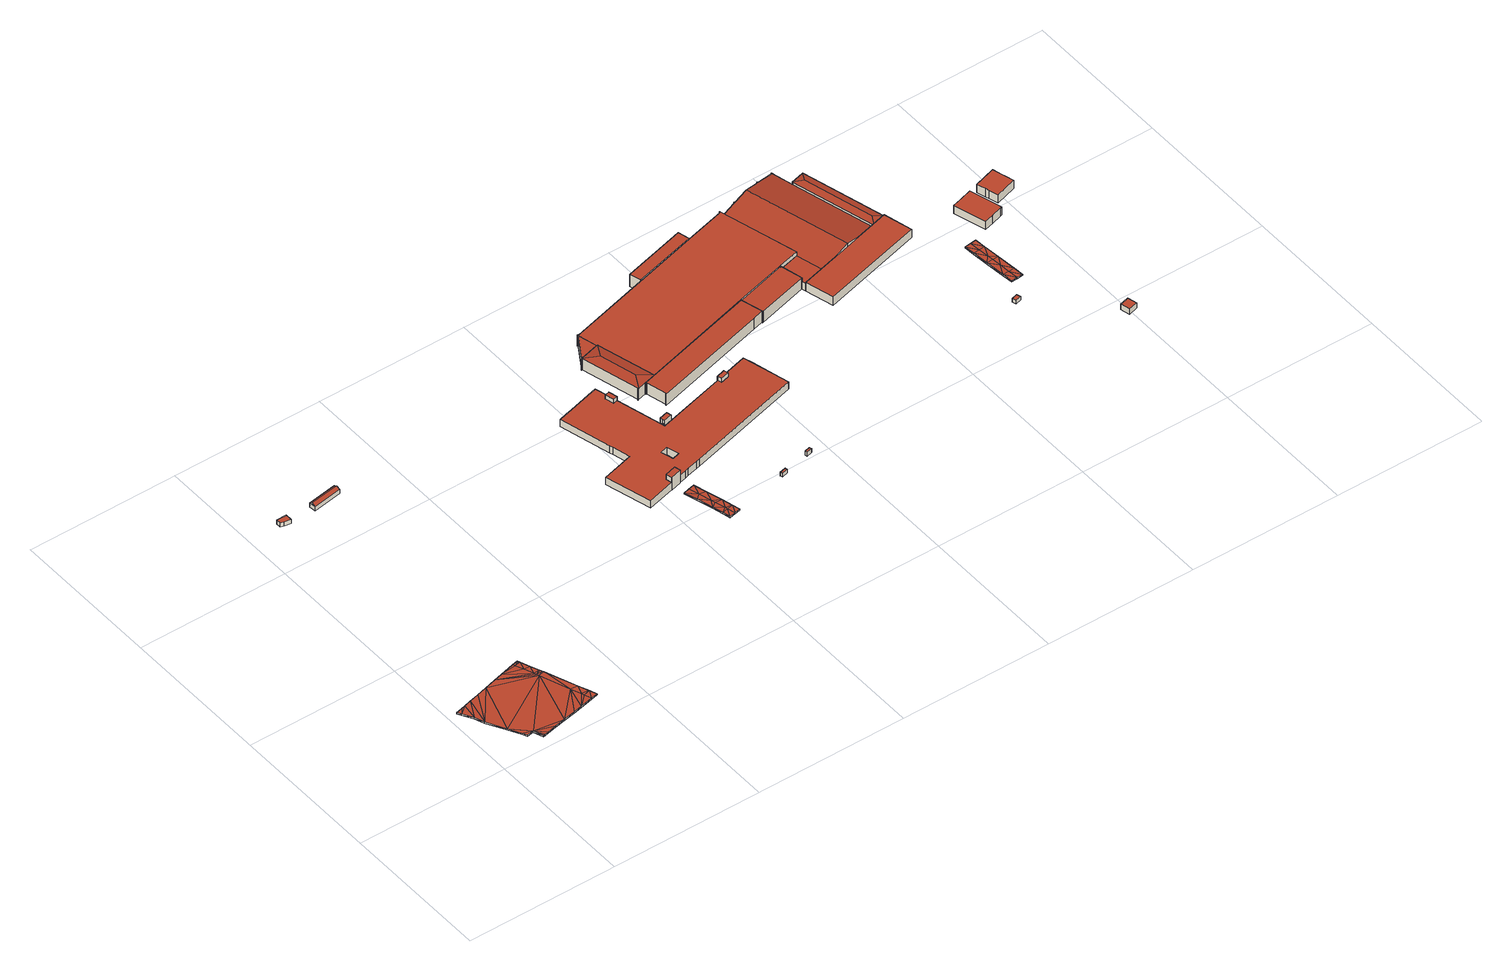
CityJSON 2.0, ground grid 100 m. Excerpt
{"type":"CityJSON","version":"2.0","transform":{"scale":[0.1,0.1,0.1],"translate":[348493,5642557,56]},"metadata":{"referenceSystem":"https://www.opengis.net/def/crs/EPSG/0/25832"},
"CityObjects":{
"building1":{"type":"Building","attributes":{"Geometrietyp2DReferenz":"3000","Gemeindeschluessel":"05315000","function":"53001_1800","roofType":"9999","measuredHeight":1},"geometry":[{"type":"MultiSurface","lod":"2","boundaries":[[[0,1,2]],[[1,3,2]],[[4,5,0]],[[5,1,0]],[[6,7,4]],[[7,5,4]],[[8,9,6]],[[9,7,6]],[[10,11,8]],[[11,9,8]],[[12,13,10]],[[13,11,10]],[[14,15,12]],[[15,13,12]],[[16,17,14]],[[17,15,14]],[[18,19,16]],[[19,17,16]],[[20,21,18]],[[21,19,18]],[[22,23,20]],[[23,21,20]],[[24,25,22]],[[25,23,22]],[[26,27,24]],[[27,25,24]],[[28,29,26]],[[29,27,26]],[[30,31,28]],[[31,29,28]],[[32,33,30]],[[33,31,30]],[[34,35,32]],[[35,33,32]],[[36,37,34]],[[37,35,34]],[[38,39,36]],[[39,37,36]],[[40,41,38]],[[41,39,38]],[[42,43,40]],[[43,41,40]],[[44,45,42]],[[45,43,42]],[[46,47,44]],[[47,45,44]],[[48,49,46]],[[49,47,46]],[[50,51,48]],[[51,49,48]],[[52,53,50]],[[53,51,50]],[[54,55,52]],[[55,53,52]],[[56,57,54]],[[57,55,54]],[[58,59,56]],[[59,57,56]],[[60,61,58]],[[61,59,58]],[[62,63,60]],[[63,61,60]],[[64,65,62]],[[65,63,62]],[[66,67,64]],[[67,65,64]],[[68,69,66]],[[69,67,66]],[[70,71,68]],[[71,69,68]],[[2,3,70]],[[3,71,70]],[[47,49,51]],[[51,53,47]],[[47,53,45]],[[45,53,55]],[[45,55,43]],[[43,55,57]],[[43,57,59]],[[43,59,41]],[[41,59,72]],[[72,59,61]],[[72,61,73]],[[73,61,74]],[[74,61,63]],[[74,63,75]],[[75,63,76]],[[76,63,65]],[[76,65,67]],[[76,67,69]],[[76,69,71]],[[76,71,75]],[[75,71,3]],[[7,9,72]],[[72,9,77]],[[77,9,11]],[[77,11,78]],[[78,11,13]],[[13,11,15]],[[15,17,19]],[[31,33,35]],[[35,37,39]],[[35,39,41]],[[35,41,72]],[[35,72,25]],[[25,72,77]],[[25,77,23]],[[23,77,21]],[[21,77,78]],[[21,78,79]],[[79,78,13]],[[79,13,15]],[[79,15,19]],[[79,19,21]],[[35,25,27]],[[27,29,35]],[[35,29,31]],[[7,72,73]],[[7,73,5]],[[5,73,1]],[[1,73,74]],[[1,74,3]],[[3,74,75]],[[46,50,48]],[[50,46,52]],[[46,44,52]],[[44,54,52]],[[44,42,54]],[[42,56,54]],[[42,58,56]],[[42,40,58]],[[40,80,58]],[[80,60,58]],[[80,81,60]],[[81,82,60]],[[82,62,60]],[[82,83,62]],[[83,84,62]],[[84,64,62]],[[84,66,64]],[[84,68,66]],[[84,70,68]],[[84,83,70]],[[83,2,70]],[[6,80,8]],[[80,85,8]],[[85,10,8]],[[85,86,10]],[[86,12,10]],[[12,14,10]],[[14,18,16]],[[30,34,32]],[[34,38,36]],[[34,40,38]],[[34,80,40]],[[34,24,80]],[[24,85,80]],[[24,22,85]],[[22,20,85]],[[20,86,85]],[[20,87,86]],[[87,12,86]],[[87,14,12]],[[87,18,14]],[[87,20,18]],[[34,26,24]],[[26,34,28]],[[34,30,28]],[[6,81,80]],[[6,4,81]],[[4,0,81]],[[0,82,81]],[[0,2,82]],[[2,83,82]]],"semantics":{"surfaces":[{"type":"WallSurface"},{"type":"GroundSurface"},{"type":"RoofSurface"}],"values":[0,0,0,0,0,0,0,0,0,0,0,0,0,0,0,0,0,0,0,0,0,0,0,0,0,0,0,0,0,0,0,0,0,0,0,0,0,0,0,0,0,0,0,0,0,0,0,0,0,0,0,0,0,0,0,0,0,0,0,0,0,0,0,0,0,0,0,0,0,0,0,0,1,1,1,1,1,1,1,1,1,1,1,1,1,1,1,1,1,1,1,1,1,1,1,1,1,1,1,1,1,1,1,1,1,1,1,1,1,1,1,1,1,1,1,1,1,1,1,1,1,1,1,2,2,2,2,2,2,2,2,2,2,2,2,2,2,2,2,2,2,2,2,2,2,2,2,2,2,2,2,2,2,2,2,2,2,2,2,2,2,2,2,2,2,2,2,2,2,2,2,2,2,2]}}]},
"building2":{"type":"Building","attributes":{"Geometrietyp2DReferenz":"3000","Gemeindeschluessel":"05315000","function":"51009_1610","roofType":"1000","measuredHeight":2.96},"geometry":[{"type":"Solid","lod":"2","boundaries":[[[[88,89,90,91]],[[92,93,89,88]],[[94,95,93,92]],[[96,97,95,94]],[[91,90,97,96]],[[94,92,88,91,96]],[[89,93,95,97,90]]]],"semantics":{"surfaces":[{"type":"WallSurface"},{"type":"RoofSurface"},{"type":"GroundSurface"}],"values":[[0,0,0,0,0,1,2]]}}]},
"building3":{"type":"Building","attributes":{"Geometrietyp2DReferenz":"3000","Gemeindeschluessel":"05315000","function":"51009_1610","roofType":"3100","measuredHeight":4.23},"geometry":[{"type":"Solid","lod":"2","boundaries":[[[[98,99,100,101]],[[102,103,99,98]],[[104,105,103,102]],[[101,100,105,104]],[[98,106,102]],[[104,107,101]],[[101,107,106,98]],[[102,106,107,104]],[[99,103,105,100]]]],"semantics":{"surfaces":[{"type":"WallSurface"},{"type":"RoofSurface"},{"type":"GroundSurface"}],"values":[[0,0,0,0,0,0,1,1,2]]}}]},
"building4":{"type":"Building","attributes":{"Geometrietyp2DReferenz":"2000","Gemeindeschluessel":"05315000","function":"53001_1800","roofType":"9999","measuredHeight":1},"geometry":[{"type":"Solid","lod":"2","boundaries":[[[[108,109,110]],[[109,111,110]],[[112,113,108]],[[113,109,108]],[[114,115,112]],[[115,113,112]],[[116,117,114]],[[117,115,114]],[[118,119,116]],[[119,117,116]],[[120,121,118]],[[121,119,118]],[[122,123,120]],[[123,121,120]],[[124,125,122]],[[125,123,122]],[[126,127,124]],[[127,125,124]],[[128,129,126]],[[129,127,126]],[[130,131,128]],[[131,129,128]],[[110,111,130]],[[111,131,130]],[[129,131,132]],[[132,131,111]],[[132,111,109]],[[132,109,113]],[[121,123,133]],[[133,123,125]],[[133,125,134]],[[134,125,127]],[[134,127,135]],[[135,127,136]],[[136,127,129]],[[136,129,132]],[[136,132,113]],[[136,113,115]],[[136,115,135]],[[135,115,134]],[[134,115,117]],[[134,117,133]],[[133,117,121]],[[121,117,119]],[[128,137,130]],[[137,110,130]],[[137,108,110]],[[137,112,108]],[[120,138,122]],[[138,124,122]],[[138,139,124]],[[139,126,124]],[[139,140,126]],[[140,141,126]],[[141,128,126]],[[141,137,128]],[[141,112,137]],[[141,114,112]],[[141,140,114]],[[140,139,114]],[[139,116,114]],[[139,138,116]],[[138,120,116]],[[120,118,116]]]],"semantics":{"surfaces":[{"type":"WallSurface"},{"type":"GroundSurface"},{"type":"RoofSurface"}],"values":[[0,0,0,0,0,0,0,0,0,0,0,0,0,0,0,0,0,0,0,0,0,0,0,0,1,1,1,1,1,1,1,1,1,1,1,1,1,1,1,1,1,1,1,1,2,2,2,2,2,2,2,2,2,2,2,2,2,2,2,2,2,2,2,2]]}}]},
"building5":{"type":"Building","attributes":{"Gemeindeschluessel":"05315000","Geometrietyp2DReferenz":"3000","function":"31001_2000"},"address":[{"country":"Germany","locality":"Köln","thoroughfareNumber":"51","thoroughfareName":"Emmy-Noether-Str."}],"children":["building5-1","building5-2"]},
"building5-1":{"type":"BuildingPart","attributes":{"roofType":"1000","measuredHeight":8.16,"storeysAboveGround":4},"parents":["building5"],"geometry":[{"type":"MultiSurface","lod":"2","boundaries":[[[142,143,144,145]],[[146,147,143,142]],[[148,149,147,146]],[[150,151,149,148]],[[148,146,142,145,150]],[[143,147,149,151,144]],[[152,153,144,151]],[[150,145,154,155]],[[155,154,153,152]]],"semantics":{"surfaces":[{"type":"WallSurface"},{"type":"RoofSurface"},{"type":"GroundSurface"},{"type":"ClosureSurface"}],"values":[0,0,0,0,1,2,0,0,3]}}]},
"building5-2":{"type":"BuildingPart","attributes":{"roofType":"1000","measuredHeight":5.3,"storeysAboveGround":4},"address":[{"country":"Germany","locality":"Köln","thoroughfareNumber":"51","thoroughfareName":"Emmy-Noether-Str."}],"parents":["building5"],"geometry":[{"type":"Solid","lod":"2","boundaries":[[[[156,157,152,155]],[[158,159,157,156]],[[154,153,159,158]],[[156,155,154,158]],[[152,157,159,153]],[[154,155,152,153]]]],"semantics":{"surfaces":[{"type":"WallSurface"},{"type":"RoofSurface"},{"type":"GroundSurface"},{"type":"ClosureSurface"}],"values":[[0,0,0,1,2,3]]}}]},
"building6":{"type":"Building","attributes":{"Geometrietyp2DReferenz":"3000","Gemeindeschluessel":"05315000","function":"51009_1610","roofType":"1000","measuredHeight":2.87},"geometry":[{"type":"Solid","lod":"2","boundaries":[[[[160,161,162,163]],[[164,165,161,160]],[[166,167,165,164]],[[163,162,167,166]],[[164,160,163,166]],[[161,165,167,162]]]],"semantics":{"surfaces":[{"type":"WallSurface"},{"type":"RoofSurface"},{"type":"GroundSurface"}],"values":[[0,0,0,0,1,2]]}}]},
"building7":{"type":"Building","attributes":{"Gemeindeschluessel":"05315000","Geometrietyp2DReferenz":"3000","function":"31001_2461"},"address":[{"country":"Germany","locality":"Köln","thoroughfareNumber":"50","thoroughfareName":"Emmy-Noether-Str."}],"children":["building7-1","building7-2","building7-3","building7-4"]},
"building7-1":{"type":"BuildingPart","attributes":{"roofType":"1000","measuredHeight":5.35},"parents":["building7"],"geometry":[{"type":"Solid","lod":"2","boundaries":[[[[168,169,170,171]],[[172,173,169,168]],[[174,175,173,172]],[[176,177,175,174]],[[178,179,177,176]],[[180,181,179,178]],[[182,183,181,180]],[[184,185,183,182]],[[186,187,185,184]],[[188,189,190,191]],[[192,193,189,188]],[[194,195,193,192]],[[196,197,195,194]],[[198,199,200,201]],[[202,203,199,198]],[[204,205,203,202]],[[206,207,205,204]],[[208,209,207,206]],[[210,211,209,208]],[[212,213,211,210]],[[214,215,213,212]],[[216,217,215,214]],[[218,219,217,216]],[[220,221,219,218]],[[222,223,224,225]],[[226,227,223,222]],[[228,229,227,226]],[[225,224,229,228]],[[230,231,232,233]],[[234,235,231,230]],[[171,170,235,234]],[[230,233,236,237,225,228,226,222,225,237,220,218,216,214,212,210,208,206,204,202,198,201,238,239,196,194,192,188,191,240,241,186,184,182,180,178,176,174,172,168,171,234]],[[169,173,175,177,179,181,183,185,187,242,243,190,189,193,195,197,244,245,200,199,203,205,207,209,211,213,215,217,219,221,246,224,223,227,229,224,246,247,232,231,235,170]],[[186,241,242,187]],[[241,240,243,242]],[[240,191,190,243]],[[196,239,244,197]],[[239,238,245,244]],[[238,201,200,245]],[[220,237,246,221]],[[237,236,247,246]],[[236,233,232,247]]]],"semantics":{"surfaces":[{"type":"WallSurface"},{"type":"RoofSurface"},{"type":"GroundSurface"},{"type":"ClosureSurface"}],"values":[[0,0,0,0,0,0,0,0,0,0,0,0,0,0,0,0,0,0,0,0,0,0,0,0,0,0,0,0,0,0,0,1,2,3,3,3,3,3,3,3,3,3]]}}]},
"building7-2":{"type":"BuildingPart","attributes":{"roofType":"1000","measuredHeight":8.1},"address":[{"country":"Germany","locality":"Köln","thoroughfareNumber":"50","thoroughfareName":"Emmy-Noether-Str."}],"parents":["building7"],"geometry":[{"type":"MultiSurface","lod":"2","boundaries":[[[248,249,187,250]],[[251,252,249,248]],[[253,190,252,251]],[[253,251,248,250,254,255]],[[187,249,252,190,243,242]],[[254,250,186,241]],[[187,242,241,186]],[[253,255,240,191]],[[243,190,191,240]],[[255,254,241,240]],[[242,243,240,241]]],"semantics":{"surfaces":[{"type":"WallSurface"},{"type":"RoofSurface"},{"type":"GroundSurface"},{"type":"ClosureSurface"}],"values":[0,0,0,1,2,0,3,0,3,0,3]}}]},
"building7-3":{"type":"BuildingPart","attributes":{"roofType":"1000","measuredHeight":8.17},"address":[{"country":"Germany","locality":"Köln","thoroughfareNumber":"50","thoroughfareName":"Emmy-Noether-Str."}],"parents":["building7"],"geometry":[{"type":"MultiSurface","lod":"2","boundaries":[[[256,257,197,258]],[[259,260,257,256]],[[261,200,260,259]],[[262,261,259,256,258,263]],[[257,260,200,245,244,197]],[[261,262,238,201]],[[201,238,245,200]],[[262,263,239,238]],[[238,239,244,245]],[[263,258,196,239]],[[239,196,197,244]]],"semantics":{"surfaces":[{"type":"WallSurface"},{"type":"RoofSurface"},{"type":"GroundSurface"},{"type":"ClosureSurface"}],"values":[0,0,0,1,2,0,3,0,3,0,3]}}]},
"building7-4":{"type":"BuildingPart","attributes":{"roofType":"1000","measuredHeight":9.29},"address":[{"country":"Germany","locality":"Köln","thoroughfareNumber":"50","thoroughfareName":"Emmy-Noether-Str."}],"parents":["building7"],"geometry":[{"type":"MultiSurface","lod":"2","boundaries":[[[264,265,221,266]],[[267,268,265,264]],[[269,232,268,267]],[[264,266,270,271,269,267]],[[247,246,221,265,268,232]],[[269,271,236,233]],[[233,236,247,232]],[[271,270,237,236]],[[236,237,246,247]],[[270,266,220,237]],[[237,220,221,246]]],"semantics":{"surfaces":[{"type":"WallSurface"},{"type":"RoofSurface"},{"type":"GroundSurface"},{"type":"ClosureSurface"}],"values":[0,0,0,1,2,0,3,0,3,0,3]}}]},
"building8":{"type":"Building","attributes":{"Geometrietyp2DReferenz":"3000","Gemeindeschluessel":"05315000","function":"51009_1610","roofType":"1000","measuredHeight":2.92},"geometry":[{"type":"Solid","lod":"2","boundaries":[[[[272,273,274,275]],[[276,277,273,272]],[[278,279,277,276]],[[275,274,279,278]],[[276,272,275,278]],[[273,277,279,274]]]],"semantics":{"surfaces":[{"type":"WallSurface"},{"type":"RoofSurface"},{"type":"GroundSurface"}],"values":[[0,0,0,0,1,2]]}}]},
"building9":{"type":"Building","attributes":{"Gemeindeschluessel":"05315000","Geometrietyp2DReferenz":"3000","function":"31001_2050"},"address":[{"country":"Germany","locality":"Köln","thoroughfareNumber":"12","thoroughfareName":"Emmy-Noether-Str."}],"children":["building9-1","building9-2","building9-3","building9-4","building9-5","building9-6","building9-7","building9-8","building9-9"]},
"building9-1":{"type":"BuildingPart","attributes":{"roofType":"1000","measuredHeight":8.96,"storeysAboveGround":2},"parents":["building9"],"geometry":[{"type":"MultiSurface","lod":"2","boundaries":[[[280,281,282,283]],[[284,285,281,280]],[[286,287,285,284]],[[288,289,287,286]],[[283,282,290,291]],[[288,286,284,280,283,291]],[[281,285,287,289,290,282]],[[288,291,292,293]],[[290,289,293,292]]],"semantics":{"surfaces":[{"type":"WallSurface"},{"type":"RoofSurface"},{"type":"GroundSurface"},{"type":"ClosureSurface"}],"values":[0,0,0,0,0,1,2,0,3]}}]},
"building9-2":{"type":"BuildingPart","attributes":{"roofType":"3100","measuredHeight":8.22,"storeysAboveGround":2},"address":[{"country":"Germany","locality":"Köln","thoroughfareNumber":"12","thoroughfareName":"Emmy-Noether-Str."}],"parents":["building9"],"geometry":[{"type":"Solid","lod":"2","boundaries":[[[[294,295,296,297]],[[298,299,295,294]],[[300,301,302,303]],[[304,305,301,300]],[[306,307,305,304]],[[308,309,307,306]],[[310,311,309,308]],[[312,313,311,310]],[[314,315,313,312]],[[316,317,315,314]],[[318,319,317,316]],[[320,321,319,318]],[[322,323,321,320]],[[324,325,323,322]],[[326,327,325,324]],[[328,329,327,326]],[[330,331,329,328]],[[308,306,304,300,303,332,298,294,310]],[[297,330,328,326,324,322,320,318,316,314,312,310,294]],[[295,299,333,302,301,305,307,309,311,313,315,317,319,321,323,325,327,329,331,296]],[[298,332,333,299]],[[332,303,302,333]],[[330,297,296,331]]]],"semantics":{"surfaces":[{"type":"WallSurface"},{"type":"RoofSurface"},{"type":"GroundSurface"},{"type":"ClosureSurface"}],"values":[[0,0,0,0,0,0,0,0,0,0,0,0,0,0,0,0,0,1,1,2,3,3,3]]}}]},
"building9-3":{"type":"BuildingPart","attributes":{"roofType":"1000","measuredHeight":5.55,"storeysAboveGround":2},"parents":["building9"],"geometry":[{"type":"MultiSurface","lod":"2","boundaries":[[[334,335,336,337]],[[338,339,335,334]],[[340,341,339,338]],[[342,343,299,344]],[[337,336,343,342]],[[344,345,346,340,338,334,337,342]],[[335,339,341,347,333,299,343,336]],[[348,349,347,341]],[[340,346,349,348]],[[346,345,333,347]],[[345,344,298,332]],[[299,333,332,298]]],"semantics":{"surfaces":[{"type":"WallSurface"},{"type":"RoofSurface"},{"type":"GroundSurface"},{"type":"ClosureSurface"}],"values":[0,0,0,0,0,1,2,0,3,3,0,3]}}]},
"building9-4":{"type":"BuildingPart","attributes":{"roofType":"3200","measuredHeight":6.27,"storeysAboveGround":2},"parents":["building9"],"geometry":[{"type":"MultiSurface","lod":"2","boundaries":[[[350,351,331,352]],[[353,354,351,350]],[[355,356,354,353]],[[357,296,356,355]],[[358,353,350,359]],[[350,352,359]],[[359,352,357,358]],[[357,355,353,358]],[[351,354,356,296,331]],[[357,352,330,297]],[[331,296,297,330]]],"semantics":{"surfaces":[{"type":"WallSurface"},{"type":"RoofSurface"},{"type":"GroundSurface"},{"type":"ClosureSurface"}],"values":[0,0,0,0,1,1,1,1,2,0,3]}}]},
"building9-5":{"type":"BuildingPart","attributes":{"roofType":"1000","measuredHeight":8.09,"storeysAboveGround":2},"address":[{"country":"Germany","locality":"Köln","thoroughfareNumber":"12","thoroughfareName":"Emmy-Noether-Str."}],"parents":["building9"],"geometry":[{"type":"MultiSurface","lod":"2","boundaries":[[[360,361,362,363]],[[364,365,361,360]],[[366,367,365,364]],[[368,369,367,366]],[[370,371,372,373]],[[374,375,371,370]],[[376,377,375,374]],[[378,379,377,376]],[[380,381,379,378]],[[382,383,381,380]],[[363,362,383,382]],[[380,378,376,374,370,373,368,366,364,360,363,382]],[[361,365,367,369,372,371,375,377,379,381,383,362]],[[384,372,369]],[[385,373,372,384]],[[368,385,384,369]]],"semantics":{"surfaces":[{"type":"WallSurface"},{"type":"RoofSurface"},{"type":"GroundSurface"},{"type":"ClosureSurface"}],"values":[0,0,0,0,0,0,0,0,0,0,0,1,2,0,3,3]}}]},
"building9-6":{"type":"BuildingPart","attributes":{"roofType":"1000","measuredHeight":8.43,"storeysAboveGround":2},"address":[{"country":"Germany","locality":"Köln","thoroughfareNumber":"12","thoroughfareName":"Emmy-Noether-Str."}],"parents":["building9"],"geometry":[{"type":"MultiSurface","lod":"2","boundaries":[[[386,372,387,388]],[[389,390,391,392]],[[393,394,395,396]],[[397,398,394,393]],[[399,400,398,397]],[[292,290,400,399]],[[401,402,289,293]],[[403,404,402,401]],[[405,406,404,403]],[[407,302,406,405]],[[405,403,401,293,292,399,397,393,396,389,392,408,386,388,409,410,407]],[[347,387,372,384,391,390,395,394,398,400,290,289,402,404,406,302,333]],[[410,409,346,345]],[[347,333,345,346]],[[349,411,387,347]],[[409,388,412,413]],[[413,412,411,349]],[[386,408,385,373]],[[373,385,384,372]],[[408,392,414,415]],[[391,384,415,414]],[[389,396,416,417]],[[395,390,417,416]],[[292,293,289,290]],[[407,410,332,303]],[[333,302,303,332]]],"semantics":{"surfaces":[{"type":"WallSurface"},{"type":"RoofSurface"},{"type":"GroundSurface"},{"type":"ClosureSurface"}],"values":[0,0,0,0,0,0,0,0,0,0,1,2,0,3,0,0,3,0,3,0,3,0,3,3,0,3]}}]},
"building9-7":{"type":"BuildingPart","attributes":{"roofType":"3200","measuredHeight":9.52,"storeysAboveGround":2},"parents":["building9"],"geometry":[{"type":"MultiSurface","lod":"2","boundaries":[[[418,419,369,420]],[[421,422,419,418]],[[423,424,422,421]],[[425,426,424,423]],[[427,428,426,425]],[[429,430,428,427]],[[431,432,430,429]],[[433,434,432,431]],[[435,415,414,436]],[[414,433,436]],[[436,433,431,429,427,425,423,421,418,435]],[[418,420,415,435]],[[369,419,422,424,426,428,430,432,434,391,384]],[[415,420,368,385]],[[385,368,369,384]],[[437,414,391,390]],[[433,437,390,434]],[[414,415,384,391]]],"semantics":{"surfaces":[{"type":"WallSurface"},{"type":"RoofSurface"},{"type":"GroundSurface"},{"type":"ClosureSurface"}],"values":[0,0,0,0,0,0,0,0,1,1,1,1,2,0,3,3,3,3]}}]},
"building9-8":{"type":"BuildingPart","attributes":{"roofType":"1000","measuredHeight":8.3,"storeysAboveGround":2},"parents":["building9"],"geometry":[{"type":"MultiSurface","lod":"2","boundaries":[[[416,395,434,438]],[[416,438,417]],[[395,390,434]],[[416,417,390,395]],[[417,438,433,437]],[[390,437,433,434]]],"semantics":{"surfaces":[{"type":"WallSurface"},{"type":"RoofSurface"},{"type":"GroundSurface"},{"type":"ClosureSurface"}],"values":[0,1,2,3,0,3]}}]},
"building9-9":{"type":"BuildingPart","attributes":{"roofType":"1000","measuredHeight":8.1,"storeysAboveGround":2},"address":[{"country":"Germany","locality":"Köln","thoroughfareNumber":"12","thoroughfareName":"Emmy-Noether-Str."}],"parents":["building9"],"geometry":[{"type":"MultiSurface","lod":"2","boundaries":[[[439,440,348,441]],[[412,411,440,439]],[[441,413,412,439]],[[349,348,440,411]],[[412,413,349,411]],[[413,441,340,346]],[[348,349,346,340]]],"semantics":{"surfaces":[{"type":"WallSurface"},{"type":"RoofSurface"},{"type":"GroundSurface"},{"type":"ClosureSurface"}],"values":[0,0,1,2,3,0,3]}}]},
"building10":{"type":"Building","attributes":{"Geometrietyp2DReferenz":"3000","Gemeindeschluessel":"05315000","function":"31001_2000","roofType":"1000","measuredHeight":8.01,"storeysAboveGround":1},"address":[{"country":"Germany","locality":"Köln","thoroughfareNumber":"12","thoroughfareName":"Emmy-Noether-Str."}],"geometry":[{"type":"Solid","lod":"2","boundaries":[[[[442,443,387,444]],[[445,341,443,442]],[[446,339,341,445]],[[447,335,339,446]],[[448,449,335,447]],[[450,371,449,448]],[[451,372,371,450]],[[444,387,372,451]],[[450,448,447,446,445,442,444,451]],[[443,341,339,335,449,371,372,387]]]],"semantics":{"surfaces":[{"type":"WallSurface"},{"type":"RoofSurface"},{"type":"GroundSurface"}],"values":[[0,0,0,0,0,0,0,0,1,2]]}}]},
"building11":{"type":"Building","attributes":{"Geometrietyp2DReferenz":"3000","Gemeindeschluessel":"05315000","function":"31001_2000","roofType":"1000","measuredHeight":6.22,"storeysAboveGround":1},"address":[{"country":"Germany","locality":"Köln","thoroughfareNumber":"12","thoroughfareName":"Emmy-Noether-Str."}],"geometry":[{"type":"Solid","lod":"2","boundaries":[[[[452,453,356,454]],[[455,456,453,452]],[[457,343,456,455]],[[454,356,343,457]],[[455,452,454,457]],[[453,456,343,356]]]],"semantics":{"surfaces":[{"type":"WallSurface"},{"type":"RoofSurface"},{"type":"GroundSurface"}],"values":[[0,0,0,0,1,2]]}}]},
"building12":{"type":"Building","attributes":{"Geometrietyp2DReferenz":"3000","Gemeindeschluessel":"05315000","function":"31001_2420","roofType":"1000","measuredHeight":2.63,"storeysAboveGround":1},"address":[{"country":"Germany","locality":"Köln","thoroughfareNumber":"1000","thoroughfareName":"Badische Allee"}],"geometry":[{"type":"Solid","lod":"2","boundaries":[[[[458,459,460,461]],[[462,463,459,458]],[[464,465,463,462]],[[461,460,465,464]],[[462,458,461,464]],[[459,463,465,460]]]],"semantics":{"surfaces":[{"type":"WallSurface"},{"type":"RoofSurface"},{"type":"GroundSurface"}],"values":[[0,0,0,0,1,2]]}}]},
"building13":{"type":"Building","attributes":{"Geometrietyp2DReferenz":"2000","Gemeindeschluessel":"05315000","function":"53001_1800","roofType":"9999","measuredHeight":1},"geometry":[{"type":"Solid","lod":"2","boundaries":[[[[466,467,468]],[[467,469,468]],[[470,471,466]],[[471,467,466]],[[472,473,470]],[[473,471,470]],[[474,475,472]],[[475,473,472]],[[476,477,474]],[[477,475,474]],[[478,479,476]],[[479,477,476]],[[480,481,478]],[[481,479,478]],[[482,483,480]],[[483,481,480]],[[484,485,482]],[[485,483,482]],[[486,487,484]],[[487,485,484]],[[488,489,486]],[[489,487,486]],[[468,469,488]],[[469,489,488]],[[487,489,490]],[[490,489,469]],[[490,469,471]],[[471,469,467]],[[479,481,483]],[[479,483,491]],[[491,483,492]],[[492,483,485]],[[492,485,493]],[[493,485,494]],[[494,485,487]],[[494,487,490]],[[494,490,471]],[[494,471,473]],[[494,473,493]],[[493,473,492]],[[492,473,475]],[[492,475,491]],[[491,475,477]],[[491,477,479]],[[486,495,488]],[[495,468,488]],[[495,470,468]],[[470,466,468]],[[478,482,480]],[[478,496,482]],[[496,497,482]],[[497,484,482]],[[497,498,484]],[[498,499,484]],[[499,486,484]],[[499,495,486]],[[499,470,495]],[[499,472,470]],[[499,498,472]],[[498,497,472]],[[497,474,472]],[[497,496,474]],[[496,476,474]],[[496,478,476]]]],"semantics":{"surfaces":[{"type":"WallSurface"},{"type":"GroundSurface"},{"type":"RoofSurface"}],"values":[[0,0,0,0,0,0,0,0,0,0,0,0,0,0,0,0,0,0,0,0,0,0,0,0,1,1,1,1,1,1,1,1,1,1,1,1,1,1,1,1,1,1,1,1,2,2,2,2,2,2,2,2,2,2,2,2,2,2,2,2,2,2,2,2]]}}]},
"building14":{"type":"Building","attributes":{"Geometrietyp2DReferenz":"3000","Gemeindeschluessel":"05315000","function":"31001_2050","roofType":"1000","measuredHeight":4.03,"storeysAboveGround":1},"address":[{"country":"Germany","locality":"Köln","thoroughfareNumber":"1","thoroughfareName":"Bayerische Allee"}],"geometry":[{"type":"Solid","lod":"2","boundaries":[[[[500,501,502,503]],[[504,505,501,500]],[[506,507,505,504]],[[503,502,507,506]],[[504,500,503,506]],[[501,505,507,502]]]],"semantics":{"surfaces":[{"type":"WallSurface"},{"type":"RoofSurface"},{"type":"GroundSurface"}],"values":[[0,0,0,0,1,2]]}}]},
"building15":{"type":"Building","attributes":{"Geometrietyp2DReferenz":"3000","Gemeindeschluessel":"05315000","function":"31001_3066","roofType":"9999","measuredHeight":6,"storeysAboveGround":2},"address":[{"country":"Germany","locality":"Köln","thoroughfareNumber":"2","thoroughfareName":"Hermann-Heinrich-Gossen-Str."}],"geometry":[{"type":"Solid","lod":"2","boundaries":[[[[508,509,510,511,512,513,514,515]],[[513,516,517,514]],[[512,518,516,513]],[[511,519,518,512]],[[510,520,519,511]],[[509,521,520,510]],[[508,522,521,509]],[[515,523,522,508]],[[514,517,523,515]],[[516,518,519,520,521,522,523,517]]]],"semantics":{"surfaces":[{"type":"RoofSurface"},{"type":"WallSurface"},{"type":"GroundSurface"}],"values":[[0,1,1,1,1,1,1,1,1,2]]}}]},
"building16":{"type":"Building","attributes":{"Geometrietyp2DReferenz":"3000","Gemeindeschluessel":"05315000","function":"31001_3066","roofType":"9999","measuredHeight":6,"storeysAboveGround":2},"address":[{"country":"Germany","locality":"Köln","thoroughfareNumber":"2","thoroughfareName":"Hermann-Heinrich-Gossen-Str."}],"geometry":[{"type":"Solid","lod":"2","boundaries":[[[[524,525,526,527,528,529,530,531]],[[529,532,533,530]],[[528,534,532,529]],[[527,535,534,528]],[[526,536,535,527]],[[525,537,536,526]],[[524,538,537,525]],[[531,539,538,524]],[[530,533,539,531]],[[532,534,535,536,537,538,539,533]]]],"semantics":{"surfaces":[{"type":"RoofSurface"},{"type":"WallSurface"},{"type":"GroundSurface"}],"values":[[0,1,1,1,1,1,1,1,1,2]]}}]}
},
"vertices":[
[577,441,104],[577,441,94],[555,494,103],[555,494,93],[580,434,104],[580,434,94],[585,421,104],[585,421,94],[587,416,104],[587,416,94],[669,212,102],[669,212,92],[694,146,102],[694,146,92],[697,140,102],[697,140,92],[715,94,102],[715,94,92],[670,85,102],[670,85,92],[580,66,102],[580,66,92],[523,54,102],[523,54,92],[443,37,102],[443,37,92],[374,23,102],[374,23,92],[315,10,102],[315,10,92],[287,4,102],[287,4,92],[274,2,102],[274,2,92],[249,67,102],[249,67,92],[205,58,103],[205,58,93],[190,88,103],[190,88,93],[147,166,103],[147,166,93],[82,285,103],[82,285,93],[57,351,103],[57,351,93],[21,415,103],[21,415,93],[7,441,103],[7,441,93],[48,451,103],[48,451,93],[72,458,103],[72,458,93],[122,471,103],[122,471,93],[184,487,103],[184,487,93],[253,505,103],[253,505,93],[331,525,103],[331,525,93],[390,540,103],[390,540,93],[487,565,103],[487,565,93],[524,575,103],[524,575,93],[529,564,103],[529,564,93],[530,560,103],[530,560,93],[548,405,94],[543,419,94],[537,435,94],[512,500,93],[493,549,93],[620,216,93],[645,150,92],[652,130,92],[548,405,104],[543,419,104],[537,435,104],[512,500,103],[493,549,103],[620,216,103],[645,150,102],[652,130,102],
[264,2288,54],[264,2288,24],[264,2331,24],[264,2331,54],[221,2296,54],[221,2296,24],[198,2302,54],[198,2302,24],[198,2333,54],[198,2333,24],
[431,2290,52],[431,2290,23],[625,2321,23],[625,2321,52],[427,2335,52],[427,2335,23],[620,2365,52],[620,2365,23],[429,2313,65],[622,2343,65],
[2222,1203,15],[2222,1203,5],[2183,1194,15],[2183,1194,5],[2244,1116,19],[2244,1116,9],[2271,1005,24],[2271,1005,14],[2287,937,25],[2287,937,15],[2300,886,26],[2300,886,16],[2261,876,26],[2261,876,16],[2222,867,26],[2222,867,16],[2210,918,25],[2210,918,15],[2193,986,24],[2193,986,14],[2166,1097,19],[2166,1097,9],[2145,1184,15],[2145,1184,5],[2200,1126,8],[2249,928,15],[2244,944,14],[2228,1012,13],[2221,1038,12],[2200,1126,18],[2249,928,25],[2244,944,24],[2228,1012,23],[2221,1038,22],
[2350,1675,100],[2350,1675,19],[2353,1662,19],[2353,1662,100],[2406,1690,100],[2406,1690,19],[2414,1659,100],[2414,1659,19],[2358,1645,100],[2358,1645,19],[2358,1645,20],[2353,1662,20],[2353,1662,73],[2358,1645,73],
[2350,1642,73],[2350,1642,20],[2345,1660,73],[2345,1660,20],
[2688,964,50],[2688,964,22],[2684,978,22],[2684,978,50],[2649,953,50],[2649,953,22],[2645,968,50],[2645,968,22],
[2018,1667,72],[2018,1667,19],[2048,1553,19],[2048,1553,72],[2012,1687,72],[2012,1687,19],[1923,2024,72],[1923,2024,19],[1978,2038,72],[1978,2038,19],[2023,2050,72],[2023,2050,19],[2128,2078,72],[2128,2078,19],[2173,2090,72],[2173,2090,19],[2228,2104,72],[2228,2104,19],[2252,2015,72],[2252,2015,19],[2345,1660,72],[2345,1660,19],[2267,1958,19],[2267,1958,72],[2350,1642,72],[2350,1642,19],[2352,1634,72],[2352,1634,19],[2807,1754,72],[2807,1754,19],[3031,1813,72],[3031,1813,19],[2864,1769,19],[2864,1769,72],[3045,1758,72],[3045,1758,19],[3057,1713,72],[3057,1713,19],[3085,1608,72],[3085,1608,19],[3097,1563,72],[3097,1563,19],[3111,1508,72],[3111,1508,19],[2341,1305,72],[2341,1305,19],[2317,1298,72],[2317,1298,19],[2245,1279,72],[2245,1279,19],[2220,1273,72],[2220,1273,19],[2174,1261,72],[2174,1261,19],[2275,1407,72],[2275,1407,19],[2227,1395,19],[2227,1395,72],[2254,1487,72],[2254,1487,19],[2205,1475,72],[2205,1475,19],[1918,1193,72],[1918,1193,19],[2102,1242,19],[2102,1242,72],[1838,1498,72],[1838,1498,19],[2092,1280,72],[2164,1299,72],[2871,1740,72],[2815,1726,72],[2238,1951,72],[2223,2007,72],[2223,2007,19],[2238,1951,19],[2815,1726,19],[2871,1740,19],[2164,1299,19],[2092,1280,19],
[2254,2015,100],[2254,2015,19],[2252,2015,100],[2268,1959,100],[2268,1959,19],[2267,1958,100],[2223,2007,100],[2238,1951,100],
[2807,1756,100],[2807,1756,19],[2807,1754,100],[2863,1771,100],[2863,1771,19],[2864,1769,100],[2871,1740,100],[2815,1726,100],
[2174,1259,112],[2174,1259,19],[2174,1261,112],[2102,1240,112],[2102,1240,19],[2102,1242,112],[2164,1299,112],[2092,1280,112],
[2898,1018,50],[2898,1018,21],[2894,1032,21],[2894,1032,50],[2859,1007,50],[2859,1007,21],[2856,1022,50],[2856,1022,21],
[3055,2738,107],[3055,2738,17],[2921,2703,17],[2921,2703,107],[3206,2778,107],[3206,2778,17],[3340,2813,107],[3340,2813,17],[3359,2739,107],[3359,2739,17],[2941,2628,17],[2941,2628,107],[2941,2628,101],[3359,2739,101],
[4036,2184,99],[4036,2184,17],[4259,2243,17],[4259,2243,52],[3813,2125,52],[3813,2125,17],[3751,2844,77],[3751,2844,17],[3631,2812,17],[3631,2812,52],[3750,2849,77],[3750,2849,17],[3754,2850,78],[3754,2850,17],[3756,2844,78],[3756,2844,17],[3855,2870,99],[3855,2870,17],[3951,2896,79],[3951,2896,17],[3949,2901,79],[3949,2901,17],[3954,2903,78],[3954,2903,17],[3955,2898,78],[3955,2898,17],[4077,2930,53],[4077,2930,17],[4075,2935,53],[4075,2935,17],[4080,2936,52],[4080,2936,17],[4082,2929,52],[4082,2929,17],[4079,2929,52],[4079,2929,17],[4115,2793,52],[4115,2793,17],[3767,2298,52],[3767,2298,17],
[3663,2113,72],[3663,2113,17],[3670,2088,17],[3670,2088,72],[3667,2114,72],[3667,2114,17],[3631,2256,72],[3631,2256,17],[3671,2088,72],[3671,2088,17],[3813,2125,72],[3767,2298,72],[3629,2262,72],[3629,2262,17],[3631,2256,18],[3629,2262,18],
[4204,2816,70],[4204,2816,17],[4115,2793,70],[4349,2266,70],[4349,2266,17],[4348,2266,70],[4348,2266,17],[4259,2243,70],[4291,2304,79],[4172,2756,79],
[2500,1816,98],[2500,1816,17],[2495,1815,17],[2495,1815,98],[2465,1949,98],[2465,1949,17],[2460,1948,98],[2460,1948,17],[2458,1953,98],[2458,1953,17],[3329,2026,98],[3329,2026,17],[3290,2172,17],[3290,2172,98],[3329,2025,98],[3329,2025,17],[3324,2024,98],[3324,2024,17],[3323,2029,98],[3323,2029,17],[3257,2011,98],[3257,2011,17],[2496,1810,98],[2496,1810,17],[2539,1974,17],[2539,1974,98],
[3290,2172,101],[3623,2261,17],[3623,2261,101],[2431,2358,101],[2431,2358,17],[2437,2359,17],[2437,2359,101],[2396,2490,101],[2396,2490,17],[2398,2484,17],[2398,2484,101],[2402,2491,101],[2402,2491,17],[2403,2486,101],[2403,2486,17],[3626,2809,101],[3626,2809,17],[3624,2814,101],[3624,2814,17],[3630,2816,101],[3630,2816,17],[3631,2812,101],[2539,1974,101],[3629,2262,101],[3767,2298,101],[3623,2261,18],[3623,2261,98],[3629,2262,98],[2437,2359,99],[2539,1974,99],[2398,2484,100],[2431,2358,100],
[2402,1938,99],[2402,1938,17],[2458,1953,99],[2397,1936,98],[2397,1936,17],[2396,1941,98],[2396,1941,17],[2401,1942,99],[2401,1942,17],[2302,2318,99],[2302,2318,17],[2297,2317,99],[2297,2317,17],[2295,2322,98],[2295,2322,17],[2300,2323,99],[2300,2323,17],[2450,2032,112],[2389,2265,112],[2431,2358,99],
[2300,2323,100],
[3625,2255,98],[3625,2255,18],[3631,2256,98],
[3625,2255,97],[3625,2255,17],[3623,2261,97],[3631,2256,97],[3667,2114,97],[3663,2113,97],[3662,2114,97],[3662,2114,17],[3329,2026,97],[3290,2172,97],
[4397,2080,80],[4397,2080,17],[4348,2266,80],[3719,1902,80],[3719,1902,17],[3671,2088,80],
[4566,1309,46],[4566,1309,19],[4558,1337,19],[4558,1337,46],[4528,1298,46],[4528,1298,19],[4520,1326,46],[4520,1326,19],
[4665,1849,19],[4665,1849,9],[4625,1845,19],[4625,1845,9],[4672,1780,19],[4672,1780,9],[4683,1670,19],[4683,1670,9],[4695,1540,19],[4695,1540,9],[4701,1470,20],[4701,1470,10],[4662,1467,20],[4662,1467,10],[4622,1463,20],[4622,1463,10],[4615,1533,19],[4615,1533,9],[4603,1662,19],[4603,1662,9],[4592,1771,19],[4592,1771,9],[4585,1841,19],[4585,1841,9],[4632,1775,9],[4655,1537,9],[4649,1606,9],[4643,1666,9],[4639,1706,9],[4632,1775,19],[4655,1537,19],[4649,1606,19],[4643,1666,19],[4639,1706,19],
[5036,870,59],[5036,870,19],[5020,931,19],[5020,931,59],[4975,854,59],[4975,854,19],[4959,915,59],[4959,915,19],
[4767,1891,71],[4826,1908,71],[4898,1928,71],[4908,1931,71],[4847,2143,71],[4837,2140,71],[4765,2119,71],[4706,2103,71],[4837,2140,11],[4765,2119,11],[4847,2143,11],[4908,1931,11],[4898,1928,11],[4826,1908,11],[4767,1891,11],[4706,2103,11],
[4927,2103,72],[4934,2080,72],[4951,2022,72],[5092,2063,72],[5075,2121,72],[5068,2144,72],[5051,2203,72],[4910,2161,72],[5068,2144,12],[5051,2203,12],[5075,2121,12],[5092,2063,12],[4951,2022,12],[4934,2080,12],[4927,2103,12],[4910,2161,12]
]}
